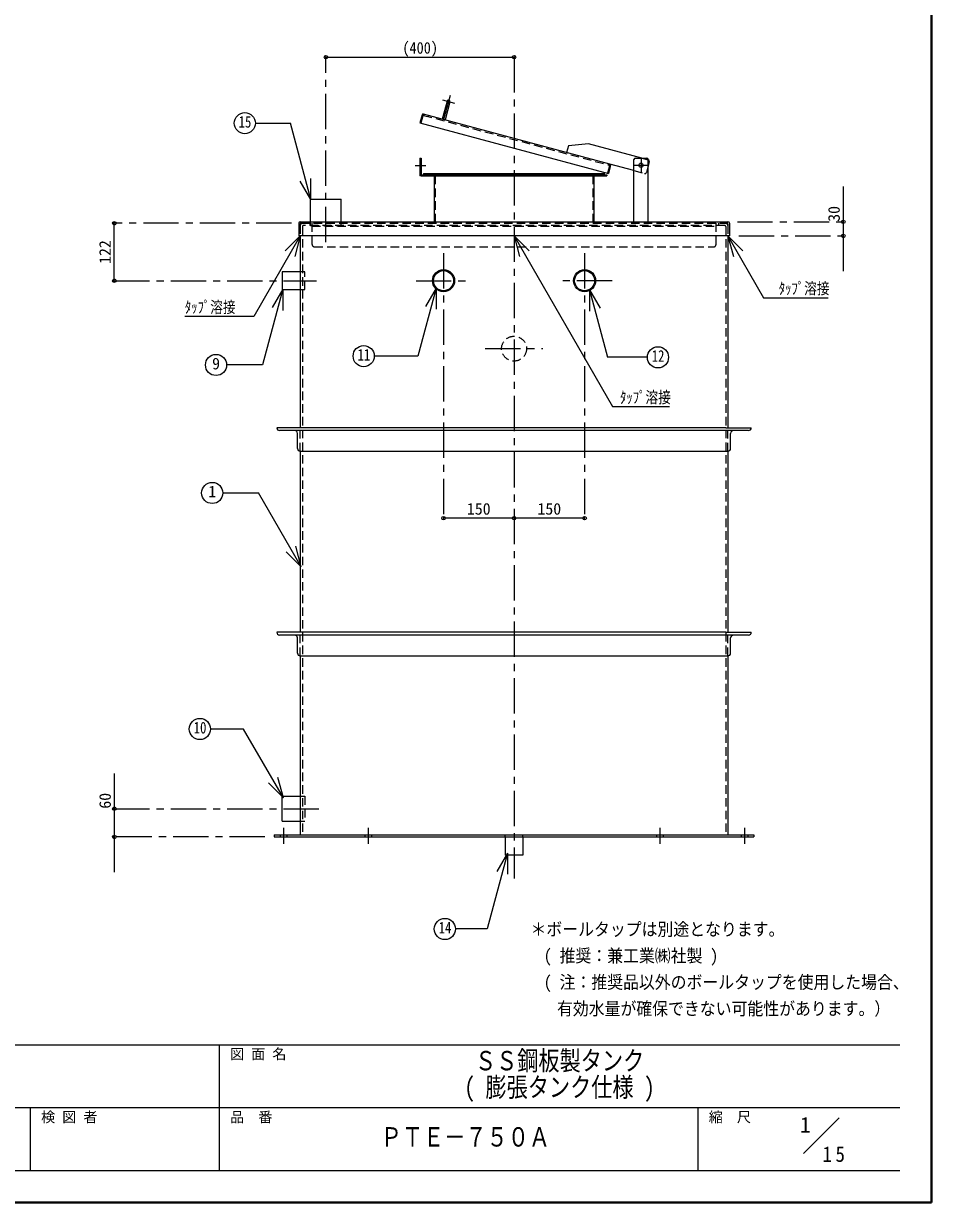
# Model space of a CAD drawing. Units: millimetres at full size, sheet at 1:15. Extents: x -3184 to 2891, y -2037 to 2178.
# Drawn here: x 960 to 2891, y -2037 to 469 of the extents above; entities that cross this region are included whole.
import ezdxf
from ezdxf.enums import TextEntityAlignment as Align

# ---------------------------------------------------------------- set-up
doc = ezdxf.new("R2010")
doc.units = ezdxf.units.MM
doc.header["$LTSCALE"] = 15
doc.header["$PDMODE"] = 32
doc.header["$PDSIZE"] = 7.5
doc.linetypes.add('CHAIN1', pattern=[8, 5, -1, 1, -1])
doc.linetypes.add('DASHED1', pattern=[1.8, 1.2, -0.6])
doc.layers.add('0-0', color=7, linetype='Continuous', lineweight=18)
doc.styles.add('ＭＳ ゴシック', font='')
doc.styles.get('ＭＳ ゴシック').set_extended_font_data('MS Gothic')

msp = doc.modelspace()

# ---------------------------------------------------------------- linework, layer by layer
at = {"layer": '0-0', "color": 1, "lineweight": 40}
for q in [(2890.8, 2177.87), (-3184.2, -2037.13)]:
    msp.add_line((2890.8, -2037.13), q, dxfattribs=at)
at = {"layer": '0-0', "color": 4, "lineweight": 9}
for p, q in [((1603.3, 397.57), (2003.3, 397.57)), ((2118.75, 209.28), (2114.87, 194.79)), ((2161.27, 213.42), (2118.75, 209.28)), ((2275.27, 182.87), (2161.27, 213.42)), ((1802.8, 182.57), (1805.8, 182.57)), ((1802.8, 182.57), (1802.8, 145.27)), ((1805.8, 182.57), (1805.8, 147.57)), ((2288.77, 179.25), (2288.3, 179.38)), ((2290.89, 175.58), (2288.3, 165.9)), ((2258.3, 156.36), (2206.82, 170.15)), ((1805.8, 145.27), (1802.8, 145.27)), ((1833.5, 144.12), (1833.5, 48.77)), ((2173.1, 144.12), (2173.1, 48.77)), ((2703.3, 122.57), (2703.3, -57.43)), ((1153.3, -77.63), (1153.3, 44.37)), ((2003.3, -582.43), (1853.3, -582.43)), ((2153.3, -582.43), (2003.3, -582.43)), ((1153.3, -1125.13), (1153.3, -1335.13))]:
    msp.add_line(p, q, dxfattribs=at)
at = {"layer": '0-0', "color": 4, "linetype": 'CHAIN1', "lineweight": 9}
for p, q in [((1603.3, 4.37), (1603.3, 397.57)), ((2003.3, 397.57), (2003.3, -1348.63)), ((1851.38, 306.8), (1876.49, 300.08)), ((1867.3, 316), (1853.58, 264.8)), ((2273.3, 182.37), (2273.3, 153.37)), ((1815.8, 166.57), (1792.8, 166.57)), ((2258.8, 167.87), (2287.8, 167.87)), ((1530.1, 44.37), (1153.3, 44.37)), ((2478.1, 47.57), (2703.3, 47.57)), ((2481.3, 17.57), (2703.3, 17.57)), ((1853.3, -19.13), (1853.3, -582.43)), ((2153.3, -19.13), (2153.3, -582.43)), ((1153.3, -77.63), (1583.3, -77.63)), ((1794.8, -77.63), (1911.8, -77.63)), ((2211.8, -77.63), (2094.8, -77.63)), ((1941.8, -222.13), (2064.8, -222.13)), ((1153.3, -1200.13), (1593.3, -1200.13)), ((1513.3, -1240.63), (1513.3, -1275.13)), ((1693.3, -1240.63), (1693.3, -1275.13)), ((2313.3, -1240.63), (2313.3, -1275.13)), ((2493.3, -1240.63), (2493.3, -1275.13)), ((1473.3, -1260.13), (1153.3, -1260.13))]:
    msp.add_line(p, q, dxfattribs=at)
at = {"layer": '0-0'}
for p, q in [((1861.04, 304.22), (1850.69, 265.58)), ((1866.84, 302.66), (1856.48, 264.03)), ((1453.32, 257.23), (1527.6, 257.23)), ((1571.11, 94.86), (1527.6, 257.23)), ((2258.3, 47.57), (2258.3, 179.87)), ((2261.3, 182.87), (2285.3, 182.87)), ((2288.3, 47.57), (2288.3, 179.87)), ((1810.8, 150.57), (2195.8, 150.57)), ((1810.8, 150.57), (1810.8, 147.57)), ((2195.8, 147.57), (2195.8, 150.57)), ((1571.11, 94.86), (1548.61, 133.83)), ((1571.11, 94.86), (1571.11, 139.86)), ((1805.8, 147.57), (2200.8, 147.57)), ((2200.8, 147.57), (2200.8, 145.27)), ((1548.5, 17.57), (1516.68, -14.25)), ((1548.5, 17.57), (1536.85, -25.9)), ((2003.3, 17.57), (2014.94, -25.9)), ((2003.3, 17.57), (2035.12, -14.25)), ((2003.3, 17.57), (2212.84, -345.37)), ((2458.1, 17.57), (2469.74, -25.9)), ((2458.1, 17.57), (2489.92, -14.25)), ((1511.3, -95.84), (1488.8, -134.81)), ((1511.3, -95.84), (1511.3, -140.84)), ((1837.35, -93.51), (1798.64, -237.97)), ((1837.35, -93.51), (1814.85, -132.48)), ((1837.35, -93.51), (1837.35, -138.51)), ((2163.82, -97.25), (2163.82, -142.25)), ((2163.82, -97.25), (2186.32, -136.22)), ((2163.82, -97.25), (2202.22, -240.54)), ((1798.64, -237.97), (1706.17, -237.97)), ((2286.72, -240.54), (2202.22, -240.54)), ((2212.84, -345.37), (2333.65, -345.37)), ((1383.97, -528.81), (1460.21, -528.81)), ((1550.82, -685.75), (1460.21, -528.81)), ((1550.82, -685.75), (1539.18, -642.29)), ((1550.82, -685.75), (1519, -653.94)), ((1512.82, -1177.11), (1481, -1145.29)), ((1512.82, -1177.11), (1501.18, -1133.64)), ((1510.3, -1226.63), (1510.3, -1173.63)), ((1510.3, -1173.63), (1548.8, -1173.63)), ((1510.3, -1226.63), (1548.8, -1226.63)), ((1984.3, -1260.13), (1984.3, -1298.63)), ((1989.36, -1294.56), (1966.86, -1333.53)), ((1989.36, -1294.56), (1989.36, -1339.56)), ((2618.97, -1932.89), (2694.73, -1857.13))]:
    msp.add_line(p, q, dxfattribs=at)
at = {"layer": '0-0', "color": 5, "lineweight": 25}
for p, q in [((2206.82, 170.15), (1810.41, 276.37)), ((1807.59, 274.75), (1803.01, 257.65)), ((1803.01, 257.65), (2203.87, 150.24)), ((2208.45, 167.34), (2203.87, 150.24)), ((1570.8, 47.57), (1570.8, 95.37)), ((1570.8, 95.37), (1635.8, 95.37)), ((1635.8, 47.57), (1635.8, 95.37)), ((1545.3, 44.37), (1545.3, 17.57)), ((1548.5, 47.57), (2458.1, 47.57)), ((2461.3, 44.37), (2461.3, 17.57)), ((2461.3, 17.57), (1545.3, 17.57)), ((1548.8, 17.57), (1548.8, -390.13)), ((2457.8, 17.57), (2457.8, -390.13)), ((1553.3, -390.13), (1498.8, -390.13)), ((2501.8, -396.13), (1504.8, -396.13)), ((2453.3, -390.13), (1553.3, -390.13)), ((2453.3, -390.13), (2507.8, -390.13)), ((1542.8, -434.13), (1542.8, -402.13)), ((2463.8, -434.13), (2463.8, -402.13)), ((1548.8, -440.13), (2457.8, -440.13)), ((1548.8, -440.13), (1548.8, -825.13)), ((2457.8, -440.13), (2457.8, -825.13)), ((1553.3, -825.13), (1498.8, -825.13)), ((2453.3, -825.13), (1553.3, -825.13)), ((2453.3, -825.13), (2507.8, -825.13)), ((2501.8, -831.13), (1504.8, -831.13)), ((1542.8, -869.13), (1542.8, -837.13)), ((2463.8, -869.13), (2463.8, -837.13)), ((1548.8, -875.13), (2457.8, -875.13)), ((1548.8, -875.13), (1548.8, -1255.63)), ((2457.8, -875.13), (2457.8, -1255.63)), ((1493.3, -1255.63), (2513.3, -1255.63)), ((2513.3, -1255.63), (2513.3, -1260.13))]:
    msp.add_line(p, q, dxfattribs=at)
at = {"layer": '0-0', "color": 4, "linetype": 'DASHED1', "lineweight": 9}
for p, q in [((1811.81, 276), (1811.21, 273.77)), ((1820.98, 273.54), (1820.39, 271.32)), ((2275.27, 182.87), (2288.3, 179.38)), ((1805.8, 172.57), (1802.8, 172.57)), ((1805.8, 160.57), (1802.8, 160.57)), ((1830.8, 150.57), (1830.8, 147.57)), ((2175.8, 147.57), (2175.8, 150.57)), ((2258.3, 156.36), (2281.01, 150.28)), ((2288.3, 165.9), (2284.68, 152.4)), ((1835.8, 145.27), (1835.8, 44.37)), ((2170.8, 145.27), (2170.8, 44.37)), ((1573.8, -0.63), (1573.8, 44.37)), ((1573.8, 38.37), (2432.8, 38.37)), ((2432.8, -0.63), (2432.8, 44.37)), ((1578.8, -5.63), (2427.8, -5.63)), ((1548.8, -1173.63), (1558.3, -1173.63)), ((1558.3, -1173.63), (1558.3, -1226.63)), ((1548.8, -1226.63), (1558.3, -1226.63)), ((1686.3, -1255.63), (1686.3, -1260.13)), ((1700.3, -1255.63), (1700.3, -1260.13)), ((1984.3, -1260.13), (1984.3, -1255.63)), ((2022.3, -1260.13), (2022.3, -1255.63)), ((2306.3, -1255.63), (2306.3, -1260.13)), ((2320.3, -1255.63), (2320.3, -1260.13))]:
    msp.add_line(p, q, dxfattribs=at)
at = {"layer": '0-0', "linetype": 'DASHED1'}
for p, q in [((1809.51, 273.04), (1805.23, 257.05)), ((1810.92, 273.85), (2205.12, 168.23)), ((2205.93, 166.82), (2201.65, 150.83)), ((1548.5, 42.77), (1548.5, 17.57)), ((1548.8, 39.87), (1548.8, 17.57)), ((1550.1, 44.37), (2456.5, 44.37)), ((1553.3, 37.62), (1553.3, -1255.63)), ((2451.05, 39.87), (1555.55, 39.87)), ((1568.8, 44.37), (1568.8, 39.87)), ((1570.8, 39.37), (1570.8, 47.57)), ((2437.8, 44.37), (2437.8, 39.87)), ((2453.3, 37.62), (2453.3, -1255.63)), ((2457.8, 39.87), (2457.8, 17.57)), ((2458.1, 42.77), (2458.1, 17.57)), ((1548.8, -440.13), (1548.8, -390.13)), ((2457.8, -440.13), (2457.8, -390.13)), ((1548.8, -875.13), (1548.8, -825.13)), ((2457.8, -875.13), (2457.8, -825.13)), ((1506.3, -1255.63), (1506.3, -1260.13)), ((1520.3, -1255.63), (1520.3, -1260.13)), ((2486.3, -1255.63), (2486.3, -1260.13)), ((2500.3, -1255.63), (2500.3, -1260.13))]:
    msp.add_line(p, q, dxfattribs=at)
at = {"layer": '0-0', "color": 6, "lineweight": 25}
for p, q in [((-3116.7, -1701.77), (2823.3, -1701.77)), ((1376.87, -1969.63), (1376.87, -1701.77)), ((2823.3, -1835.7), (-230.27, -1835.7)), ((975.08, -1969.63), (975.08, -1835.7)), ((2394.73, -1969.63), (2394.73, -1835.7)), ((2823.3, -1969.63), (-3116.7, -1969.63))]:
    msp.add_line(p, q, dxfattribs=at)
at = {"layer": '0-0'}
for points in [[(1805.8, 147.57), (1805.8, 145.27), (2200.8, 145.27)], [(1548.5, 17.57), (1449.72, -153.51), (1303.29, -153.51)], [(2458.1, 17.57), (2533.91, -113.74), (2671.29, -113.74)], [(1548.8, -58.63), (1510.3, -58.63), (1510.3, -96.63), (1548.8, -96.63)], [(1511.3, -95.84), (1468.18, -256.75), (1392.16, -256.75)], [(1512.82, -1177.11), (1428.31, -1030.73), (1357.75, -1030.73)], [(2022.3, -1260.13), (2022.3, -1298.63), (1984.3, -1298.63)], [(1989.36, -1294.56), (1946.15, -1455.83), (1878.71, -1455.83)]]:
    msp.add_lwpolyline(points, dxfattribs=at)
at = {"layer": '0-0', "linetype": 'DASHED1'}
msp.add_lwpolyline([(1570.8, 39.37), (1635.8, 39.37), (1635.8, 47.57)], dxfattribs=at)
at = {"layer": '0-0', "color": 4, "linetype": 'DASHED1', "lineweight": 9}
msp.add_lwpolyline([(1548.8, -96.63), (1558.3, -96.63), (1558.3, -58.63), (1548.8, -58.63)], dxfattribs=at)
at = {"layer": '0-0', "color": 5, "lineweight": 25}
msp.add_lwpolyline([(1493.3, -1255.63), (1493.3, -1260.13), (2513.3, -1260.13)], dxfattribs=at)
at = {"layer": '0-0'}
for centre, radius in [((1430.82, 257.23), 22.5), ((2273.3, 167.87), 4.5), ((1683.67, -237.97), 22.5), ((2309.22, -240.54), 22.5), ((1369.66, -256.75), 22.5), ((1361.47, -528.81), 22.5), ((1335.25, -1030.73), 22.5), ((1856.21, -1455.83), 22.5)]:
    msp.add_circle(centre, radius, dxfattribs=at)
at = {"layer": '0-0', "color": 5, "lineweight": 25}
for centre, radius in [((1853.3, -77.63), 23.5), ((1853.3, -77.63), 21.35), ((2153.3, -77.63), 23.5), ((2153.3, -77.63), 21.35)]:
    msp.add_circle(centre, radius, dxfattribs=at)
at = {"layer": '0-0', "color": 4, "linetype": 'DASHED1', "lineweight": 9}
msp.add_circle((2003.3, -222.13), 26.5, dxfattribs=at)
for centre, radius, start, end in [((1863.94, 303.44), 3, 165, 345), ((2281.78, 153.17), 3, 255, 345), ((1833.5, 145.27), 2.3, 0, 90), ((2173.1, 145.27), 2.3, 90, 180), ((1578.8, -0.63), 5, 180, 270), ((2427.8, -0.63), 5, 270, 0)]:
    msp.add_arc(centre, radius, start, end, dxfattribs=at)
at = {"layer": '0-0'}
for centre, start, end in [((1863.94, 303.44), 345, 165), ((2261.3, 179.87), 90, 180), ((2285.3, 179.87), 0, 90)]:
    msp.add_arc(centre, 3, start, end, dxfattribs=at)
at = {"layer": '0-0', "color": 5, "lineweight": 25}
for centre, radius, start, end in [((1809.81, 274.15), 2.3, 75, 165), ((2206.23, 167.93), 2.3, 345, 75), ((1548.5, 44.37), 3.2, 90, 180), ((2458.1, 44.37), 3.2, 0, 90), ((1504.8, -390.13), 6, 180, 270), ((1536.8, -402.13), 6, 0, 90), ((2469.8, -402.13), 6, 90, 180), ((2501.8, -390.13), 6, 270, 0), ((1548.8, -434.13), 6, 180, 270), ((2457.8, -434.13), 6, 270, 0), ((1504.8, -825.13), 6, 180, 270), ((2501.8, -825.13), 6, 270, 0), ((1536.8, -837.13), 6, 0, 90), ((2469.8, -837.13), 6, 90, 180), ((1548.8, -869.13), 6, 180, 270), ((2457.8, -869.13), 6, 270, 0)]:
    msp.add_arc(centre, radius, start, end, dxfattribs=at)
at = {"layer": '0-0', "linetype": 'DASHED1'}
for centre, radius, start, end in [((1810.63, 272.74), 1.15, 75, 165), ((2204.82, 167.12), 1.15, 345, 75), ((1550.1, 42.77), 1.6, 90, 180), ((1553.3, 39.87), 4.5, 90, 180), ((1555.55, 37.62), 2.25, 90, 180), ((2451.05, 37.62), 2.25, 0, 90), ((2453.3, 39.87), 4.5, 0, 90), ((2456.5, 42.77), 1.6, 0, 90)]:
    msp.add_arc(centre, radius, start, end, dxfattribs=at)
at = {"layer": '0-0', "color": 4, "lineweight": 9}
for centre, radius, start, end in [((2288, 176.36), 3, 345, 75), ((1832.35, 144.12), 1.15, 0, 90), ((2174.25, 144.12), 1.15, 90, 180)]:
    msp.add_arc(centre, radius, start, end, dxfattribs=at)
at = {"layer": '0-0', "color": 1}
for p in [(1603.3, 397.57), (2003.3, 397.57), (2703.3, 47.57), (1153.3, 44.37), (2703.3, 17.57), (1153.3, -77.63), (1853.3, -582.43), (2003.3, -582.43), (2153.3, -582.43), (1153.3, -1200.13), (1153.3, -1260.13)]:
    msp.add_point(p, dxfattribs=at)

# ---------------------------------------------------------------- texts
at = {"layer": '0-0', "style": 'ＭＳ ゴシック'}
for s, height, width, p in [('(400)', 24.74, 0.9, (1765.8, 397.57)), ('15', 24.74, 0.8, (1417.69, 240.36)), ('ﾀｯﾌﾟ溶接', 24.74, 0.8, (2566.29, -113.74)), ('ﾀｯﾌﾟ溶接', 24.74, 0.8, (1303.29, -153.51)), ('11', 24.74, 0.8, (1670.55, -254.84)), ('12', 24.74, 0.8, (2296.09, -257.42)), ('ﾀｯﾌﾟ溶接', 24.74, 0.8, (2228.65, -345.37)), ('10', 24.74, 0.8, (1322.12, -1047.6)), ('14', 24.74, 0.8, (1843.08, -1472.71)), ('＊ボールタップは別途となります。', 27.49, 0.9, (2038.3, -1478.38)), ('( 推奨：兼工業㈱社製 )', 27.49, 0.9, (2066.42, -1534.63)), ('( 注：推奨品以外のボールタップを使用した場合、', 27.49, 0.9, (2066.42, -1590.88)), ('有効水量が確保できない可能性があります。）', 27.49, 0.9, (2094.55, -1647.13)), ('ＳＳ鋼板製タンク', 41.24, 0.8, (1920.08, -1768.74)), ('( 膨張タンク仕様 )', 41.24, 0.8, (1897.58, -1824.99)), ('ＰＴＥ－７５０Ａ', 41.24, 0.8, (1719.86, -1930.79))]:
    msp.add_text(s, height=height, dxfattribs=dict(at, width=width)).set_placement(p, align=Align.BOTTOM_LEFT)
for s, p in [('30', (2703.3, 47.57)), ('122', (1153.3, -41.94)), ('60', (1153.3, -1200.13))]:
    msp.add_text(s, height=24.74, rotation=90, dxfattribs=at).set_placement(p, align=Align.BOTTOM_LEFT)
for s, height, p in [('9', 24.74, (1361.23, -273.62)), ('1', 24.74, (1353.03, -545.68)), ('150', 24.74, (1902.99, -582.43)), ('150', 24.74, (2052.99, -582.43)), ('図 面 名', 21.99, (1399.37, -1739.27)), ('検 図 者', 21.99, (997.58, -1873.2)), ('品\u3000番', 21.99, (1399.37, -1873.2)), ('縮\u3000尺', 21.99, (2417.23, -1873.2)), ('1', 32.99, (2611.35, -1898.42))]:
    msp.add_text(s, height=height, dxfattribs=at).set_placement(p, align=Align.BOTTOM_LEFT)
at = {"layer": '0-0', "insert": (2659.3, -1951.48), "char_height": 32.99, "attachment_point": 7, "style": 'ＭＳ ゴシック'}
msp.add_mtext('\\T1.36;\\W0.9;15', dxfattribs=at)

doc.saveas('drawing.dxf')
